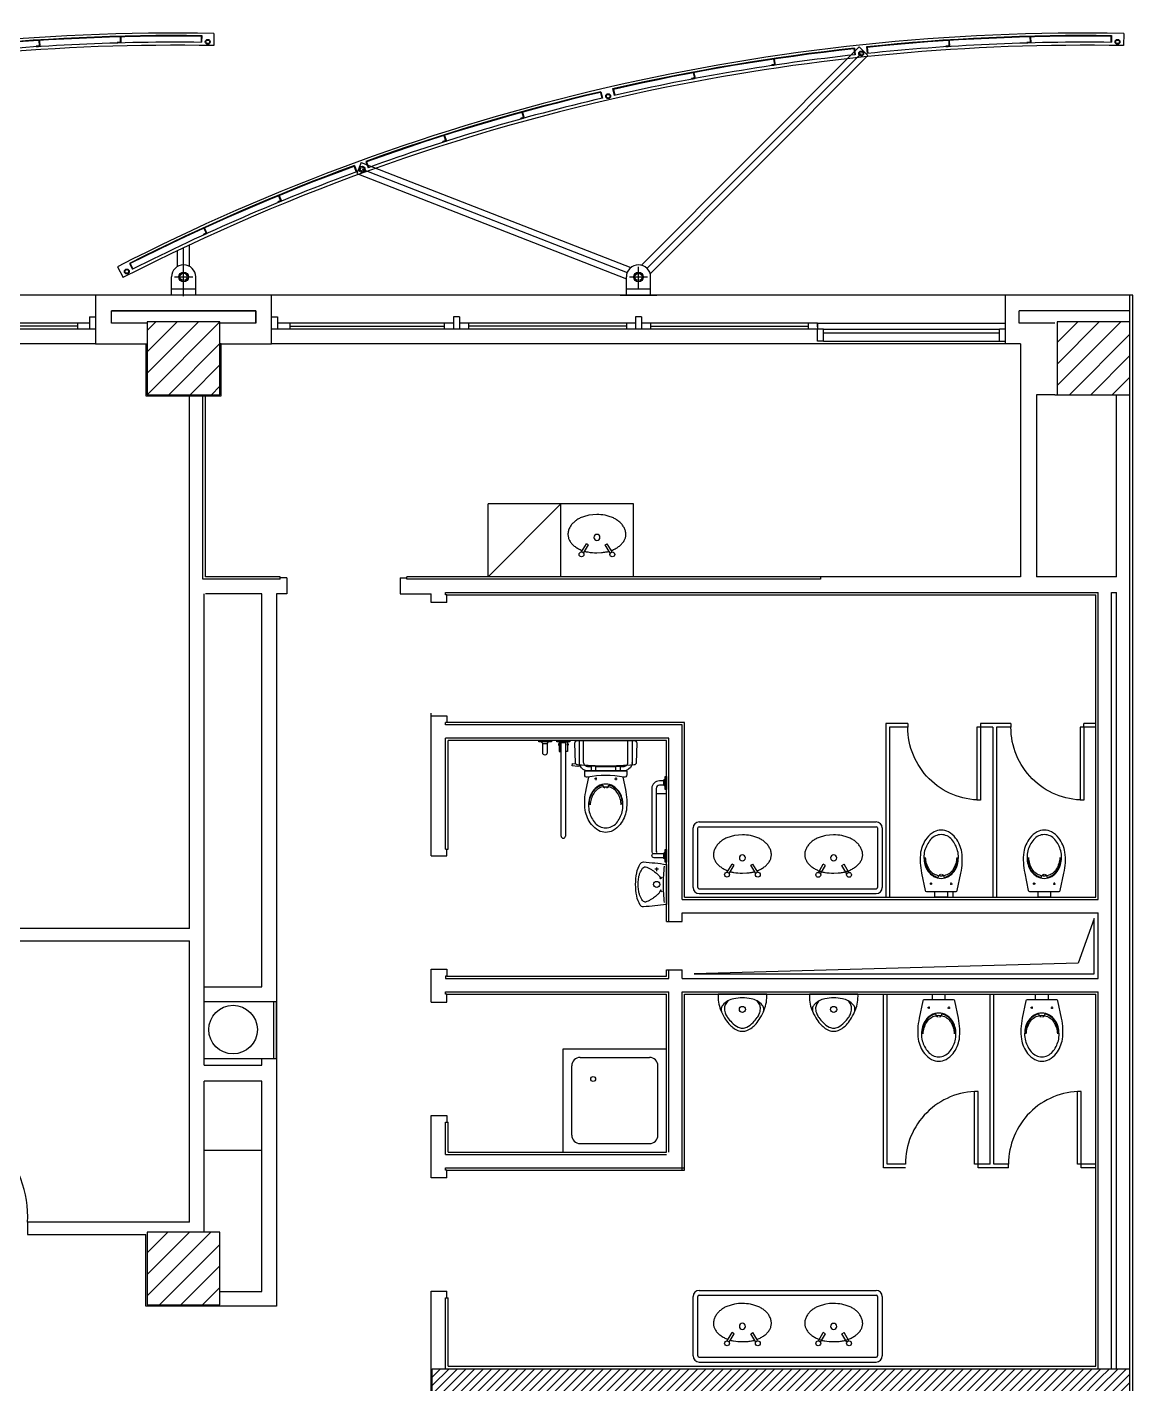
# Model space of a CAD drawing. Extents: x 21.2 to 81.9, y 10.7 to 70.
# Drawn here: x 72.74 to 81.85, y 58.79 to 69.97 of the extents above; entities that cross this region are included whole.
import ezdxf

# ---------------------------------------------------------------- set-up
doc = ezdxf.new("R2010")
doc.units = 0
doc.header["$MEASUREMENT"] = 0
doc.linetypes.add('Dash', pattern=[200, 100, -100])
doc.linetypes.add('Default', pattern=[0])
for name, color, linetype in [('1F', 15, 'Continuous'), ('1FIN', 15, 'Continuous'), ('2F', 7, 'Continuous'), ('2FIN', 7, 'Continuous'), ('CAI', 52, 'Continuous'), ('CAIX', 52, 'Continuous'), ('Doors', 142, 'Continuous'), ('Equipment', 92, 'Default'), ('ESTR', 92, 'Continuous'), ('FACH', 142, 'Continuous'), ('Hatch', 15, 'Continuous'), ('Pillars', 30, 'Continuous')]:
    doc.layers.add(name, color=color, linetype=linetype)
doc.layers.add('Interior Walls', color=7, linetype='Continuous', lineweight=30)
doc.layers.add('Partitions', color=7, linetype='Continuous', lineweight=30)

# ---------------------------------------------------------------- blocks, each defined once
blk = doc.blocks.new('J1')
at = {"layer": '2F', "linetype": 'Continuous'}
for p, q in [((6.05, 0.4), (0, 0.4)), ((6.05, 0), (0, 0))]:
    blk.add_line(p, q, dxfattribs=at)
at = {"layer": 'CAI'}
for p, q in [((0, 0.22), (0.05, 0.22)), ((0, 0.12), (0, 0.22)), ((2.925, 0.17), (2.925, 0.12)), ((3, 0.22), (3, 0.12)), ((3.05, 0.22), (3.05, 0.12)), ((3.125, 0.17), (3.125, 0.12)), ((6.05, 0.22), (6.05, 0.12))]:
    blk.add_line(p, q, dxfattribs=at)
at = {"layer": 'CAI', "linetype": 'Continuous'}
for p, q in [((6.05, 0.12), (0, 0.12)), ((0.05, 0.22), (0.05, 0.12)), ((1.5, 0.17), (0.05, 0.17)), ((0.15, 0.17), (0.15, 0.12)), ((1.425, 0.12), (1.425, 0.17)), ((1.55, 0.22), (1.5, 0.22)), ((1.5, 0.22), (1.5, 0.12)), ((1.55, 0.12), (1.5, 0.12)), ((1.55, 0.22), (1.55, 0.12)), ((3, 0.17), (1.55, 0.17)), ((1.625, 0.17), (1.625, 0.12)), ((3.05, 0.22), (3, 0.22)), ((4.5, 0.17), (3.05, 0.17)), ((4.425, 0.17), (4.425, 0.12)), ((4.55, 0.22), (4.5, 0.22)), ((4.5, 0.22), (4.5, 0.12)), ((4.55, 0.22), (4.55, 0.12)), ((6, 0.17), (4.55, 0.17)), ((4.625, 0.12), (4.625, 0.17)), ((5.9, 0.17), (5.9, 0.12)), ((6, 0.22), (6.05, 0.22)), ((6, 0.22), (6, 0.12))]:
    blk.add_line(p, q, dxfattribs=at)
at = {"layer": 'CAI', "color": 15}
for p, q in [((0.15, 0.145), (1.425, 0.145)), ((2.925, 0.145), (1.625, 0.145)), ((3.125, 0.145), (4.425, 0.145)), ((5.9, 0.145), (4.625, 0.145))]:
    blk.add_line(p, q, dxfattribs=at)
blk = doc.blocks.new('BR 5')
at = {"color": 0}
for p, q in [((3.227, 2.128), (3.228, 2.083)), ((3.227, 2.128), (3.228, 2.083)), ((3.232, 2.128), (3.233, 2.078)), ((3.232, 2.128), (3.233, 2.078)), ((3.895, 2.133), (3.894, 2.083)), ((3.895, 2.133), (3.894, 2.083)), ((3.9, 2.138), (3.899, 2.083)), ((3.9, 2.138), (3.899, 2.083)), ((4, 2.156), (3.998, 2.056)), ((1.82, 2.046), (0.026, 0.247)), ((1.776, 2.03), (1.782, 1.98)), ((1.776, 2.03), (1.782, 1.98)), ((1.781, 2.035), (1.787, 1.98)), ((1.781, 2.035), (1.787, 1.98)), ((1.82, 2.046), (1.891, 1.975)), ((1.88, 2.046), (1.886, 1.991)), ((1.886, 2.041), (1.891, 1.991)), ((2.535, 2.051), (2.535, 2.046)), ((2.535, 2.051), (2.535, 2.046)), ((2.557, 2.098), (2.559, 2.053)), ((2.557, 2.098), (2.559, 2.053)), ((2.562, 2.098), (2.565, 2.048)), ((2.562, 2.098), (2.565, 2.048)), ((3.203, 2.082), (3.203, 2.077)), ((3.203, 2.082), (3.203, 2.077)), ((1.836, 1.991), (0.071, 0.221)), ((1.891, 1.975), (0.097, 0.176)), ((1.114, 1.944), (1.12, 1.899)), ((1.114, 1.944), (1.12, 1.899)), ((1.119, 1.945), (1.126, 1.895)), ((1.119, 1.945), (1.126, 1.895)), ((0.452, 1.833), (0.461, 1.788)), ((0.452, 1.833), (0.461, 1.788)), ((0.457, 1.833), (0.467, 1.784)), ((0.457, 1.833), (0.467, 1.784)), ((1.096, 1.896), (1.096, 1.891)), ((1.096, 1.896), (1.096, 1.891)), ((-0.213, 1.699), (-0.2, 1.645)), ((-0.213, 1.699), (-0.2, 1.645)), ((-0.207, 1.695), (-0.195, 1.647)), ((-0.207, 1.695), (-0.195, 1.647)), ((0.436, 1.784), (0.437, 1.779)), ((0.436, 1.784), (0.437, 1.779)), ((-0.314, 1.67), (-0.303, 1.622)), ((-0.31, 1.676), (-0.298, 1.623)), ((-0.973, 1.455), (-0.972, 1.45)), ((-0.961, 1.505), (-0.949, 1.462)), ((-0.956, 1.507), (-0.943, 1.458)), ((-1.614, 1.264), (-1.613, 1.259)), ((-1.604, 1.315), (-1.591, 1.272)), ((-1.599, 1.316), (-1.584, 1.268)), ((-2.345, 1.061), (-2.328, 1.014)), ((-2.342, 1.067), (-2.323, 1.016)), ((-2.342, 1.067), (-2.323, 1.016)), ((-2.287, 1.094), (-2.323, 1.001)), ((-2.287, 1.094), (-0.063, 0.228)), ((-2.278, 1.037), (-0.093, 0.186)), ((-2.248, 1.101), (-2.229, 1.05)), ((-2.242, 1.098), (-2.225, 1.051)), ((-2.323, 1.001), (-0.1, 0.135)), ((-2.968, 0.819), (-2.951, 0.777)), ((-2.963, 0.821), (-2.944, 0.774)), ((-2.974, 0.767), (-2.972, 0.763)), ((-3.587, 0.5), (-3.585, 0.495)), ((-3.583, 0.551), (-3.564, 0.51)), ((-3.578, 0.553), (-3.557, 0.508)), ((-3.8, 0.237), (-3.8, 0.367)), ((-3.75, 0.25), (-3.75, 0.391)), ((-3.7, 0.237), (-3.7, 0.414)), ((-4.295, 0.234), (-4.249, 0.145)), ((-4.196, 0.262), (-4.171, 0.213)), ((-4.19, 0.26), (-4.167, 0.215)), ((-3.75, -0.008), (-3.75, 0.308)), ((-3.75, 0.05), (-3.75, 0.233)), ((0, 0.05), (0, 0.233)), ((-3.85, 0), (-3.85, 0.15)), ((-3.825, 0.15), (-3.675, 0.15)), ((-3.65, 0), (-3.65, 0.15)), ((-0.1, 0), (-0.1, 0.15)), ((-0.075, 0.15), (0.075, 0.15)), ((0.1, 0), (0.1, 0.15)), ((-3.65, 0.05), (-3.85, 0.05)), ((0.1, 0.05), (-0.1, 0.05))]:
    blk.add_line(p, q, dxfattribs=at)
at = {"color": 0, "linetype": 'Continuous'}
blk.add_line((-0.15, 0), (0.15, 0), dxfattribs=at)
at = {"color": 0}
for centre, radius in [((3.949, 2.087), 0.02), ((3.949, 2.087), 0.015), ((1.836, 1.991), 0.02), ((1.836, 1.991), 0.015), ((-0.25, 1.639), 0.02), ((-0.25, 1.639), 0.015), ((-2.278, 1.037), 0.025), ((-2.278, 1.037), 0.015), ((-4.218, 0.195), 0.02), ((-4.218, 0.195), 0.015), ((-3.75, 0.15), 0.04), ((-3.75, 0.15), 0.03), ((0, 0.15), 0.04), ((0, 0.15), 0.03)]:
    blk.add_circle(centre, radius, dxfattribs=at)
at = {"color": 0, "linetype": 'Continuous'}
for radius, start, end in [(17.5, 88.9663, 117.1249), (17.4, 88.9654, 101.4942), (17.4, 101.4942, 117.1258)]:
    blk.add_arc((3.684, -15.341), radius, start, end, dxfattribs=at)
at = {"color": 0, "linetype": 'Dash'}
for radius, start, end in [(17.48, 89.2939, 95.924), (17.48, 89.2939, 95.924), (17.475, 89.3104, 95.9076), (17.475, 89.3104, 95.9076), (17.48, 96.2517, 102.8817), (17.48, 96.2517, 102.8817), (17.475, 96.2682, 102.8653), (17.475, 96.2682, 102.8653), (17.43, 93.7001, 93.7823), (17.43, 93.7001, 93.7823), (17.425, 93.6837, 93.7823), (17.425, 93.6837, 93.7823), (17.43, 91.5011, 91.5833), (17.43, 91.5011, 91.5833), (17.425, 91.4846, 91.5833), (17.425, 91.4846, 91.5833), (17.43, 98.4588, 98.541), (17.43, 98.4588, 98.541), (17.425, 98.4424, 98.5411), (17.425, 98.4424, 98.5411), (17.43, 100.6579, 100.74), (17.43, 100.6579, 100.74), (17.425, 100.6414, 100.7401), (17.425, 100.6414, 100.7401), (17.48, 103.2095, 109.8396), (17.475, 103.226, 109.8231), (17.43, 105.4166, 105.4988), (17.425, 105.4002, 105.4988), (17.43, 107.6156, 107.6978), (17.425, 107.5992, 107.6978), (17.48, 110.1673, 116.7973), (17.475, 110.1838, 116.7809), (17.43, 112.3744, 112.4565), (17.425, 112.3579, 112.4566), (17.43, 114.5734, 114.6556), (17.425, 114.5569, 114.6556)]:
    blk.add_arc((3.684, -15.341), radius, start, end, dxfattribs=at)
at = {"color": 0}
for centre, radius, start, end in [((3.684, -15.341), 17.425, 89.2945, 95.9235), ((3.684, -15.341), 17.425, 96.2523, 102.8813), ((3.684, -15.341), 17.425, 96.2523, 102.8813), ((3.684, -15.341), 17.425, 103.2101, 109.839), ((3.684, -15.341), 17.425, 110.1678, 116.7968), ((-3.75, 0.15), 0.1, 0, 180), ((0, 0.15), 0.1, 0, 180)]:
    blk.add_arc(centre, radius, start, end, dxfattribs=at)
blk = doc.blocks.new('P2')
at = {"layer": 'Hatch'}
h = blk.add_hatch(dxfattribs=at)
h.set_pattern_fill('ANSI31', color=256, style=0)
h.set_pattern_definition([(45, (-41.75321, -29.09718), (-0.08838835, 0.08838835), [])])
h.paths.add_polyline_path([(-0.3, 0.3), (-0.3, -0.3), (0.3, -0.3), (0.3, 0.3)])
at = {"layer": 'Pillars'}
blk.add_lwpolyline([(-0.3, -0.3), (0.3, -0.3), (0.3, 0.3), (-0.3, 0.3)], close=True, dxfattribs=at)
blk = doc.blocks.new('P1')
at = {"layer": '1F'}
blk.add_lwpolyline([(-0.3, 0.29), (-0.595, 0.29), (-0.595, 0.39), (0.595, 0.39), (0.595, 0.29), (0.3, 0.29)], dxfattribs=at)
at = {"layer": 'Partitions'}
blk.add_lwpolyline([(-0.725, 0.12), (-0.31, 0.12), (-0.31, -0.31), (0.31, -0.31), (0.31, 0.12), (0.725, 0.12), (0.725, 0.52), (-0.725, 0.52)], close=True, dxfattribs=at)
at = {"layer": 'Interior Walls'}
blk.add_blockref('P2', (0, 0), dxfattribs=at)
blk = doc.blocks.new('*X11')
at = {"color": 0, "linetype": 'ByBlock'}
for p, q in [((-4.364, 11.616), (-3.874, 12.107)), ((-4.364, 11.687), (-3.944, 12.107)), ((-4.364, 11.758), (-4.015, 12.107)), ((-4.364, 11.828), (-4.086, 12.107)), ((-4.364, 11.899), (-4.156, 12.107)), ((-4.364, 11.97), (-4.227, 12.107)), ((-4.364, 12.04), (-4.298, 12.107)), ((-4.053, 11.857), (-3.803, 12.107)), ((-3.982, 11.857), (-3.732, 12.107)), ((-3.911, 11.857), (-3.661, 12.107)), ((-3.841, 11.857), (-3.591, 12.107)), ((-3.77, 11.857), (-3.52, 12.107)), ((-3.699, 11.857), (-3.449, 12.107)), ((-3.629, 11.857), (-3.379, 12.107)), ((-3.558, 11.857), (-3.308, 12.107)), ((-3.487, 11.857), (-3.237, 12.107)), ((-3.417, 11.857), (-3.167, 12.107)), ((-3.346, 11.857), (-3.096, 12.107)), ((-3.275, 11.857), (-3.025, 12.107)), ((-3.204, 11.857), (-2.954, 12.107)), ((-3.134, 11.857), (-2.884, 12.107)), ((-3.063, 11.857), (-2.813, 12.107)), ((-2.992, 11.857), (-2.742, 12.107)), ((-2.922, 11.857), (-2.672, 12.107)), ((-2.851, 11.857), (-2.601, 12.107)), ((-2.78, 11.857), (-2.53, 12.107)), ((-2.709, 11.857), (-2.459, 12.107)), ((-2.639, 11.857), (-2.389, 12.107)), ((-2.568, 11.857), (-2.318, 12.107)), ((-2.497, 11.857), (-2.247, 12.107)), ((-2.427, 11.857), (-2.177, 12.107)), ((-2.356, 11.857), (-2.106, 12.107)), ((-2.285, 11.857), (-2.035, 12.107)), ((-2.214, 11.857), (-1.964, 12.107)), ((-2.144, 11.857), (-1.894, 12.107)), ((-2.073, 11.857), (-1.823, 12.107)), ((-2.002, 11.857), (-1.752, 12.107)), ((-1.932, 11.857), (-1.682, 12.107)), ((-1.861, 11.857), (-1.611, 12.107)), ((-1.79, 11.857), (-1.54, 12.107)), ((-1.719, 11.857), (-1.469, 12.107)), ((-1.649, 11.857), (-1.399, 12.107)), ((-1.578, 11.857), (-1.328, 12.107)), ((-1.507, 11.857), (-1.257, 12.107)), ((-1.437, 11.857), (-1.187, 12.107)), ((-1.366, 11.857), (-1.116, 12.107)), ((-1.295, 11.857), (-1.045, 12.107)), ((-1.224, 11.857), (-0.974, 12.107)), ((-1.154, 11.857), (-0.904, 12.107)), ((-1.083, 11.857), (-0.833, 12.107)), ((-1.012, 11.857), (-0.762, 12.107)), ((-0.942, 11.857), (-0.692, 12.107)), ((-0.871, 11.857), (-0.621, 12.107)), ((-0.8, 11.857), (-0.55, 12.107)), ((-0.73, 11.857), (-0.48, 12.107)), ((-0.659, 11.857), (-0.409, 12.107)), ((-0.588, 11.857), (-0.338, 12.107)), ((-0.517, 11.857), (-0.267, 12.107)), ((-0.447, 11.857), (-0.197, 12.107)), ((-0.376, 11.857), (-0.126, 12.107)), ((-0.305, 11.857), (-0.055, 12.107)), ((-0.235, 11.857), (0.015, 12.107)), ((-0.164, 11.857), (0.086, 12.107)), ((-0.093, 11.857), (0.157, 12.107)), ((-0.022, 11.857), (0.228, 12.107)), ((0.048, 11.857), (0.298, 12.107)), ((0.119, 11.857), (0.369, 12.107)), ((0.19, 11.857), (0.44, 12.107)), ((0.26, 11.857), (0.51, 12.107)), ((0.331, 11.857), (0.581, 12.107)), ((0.402, 11.857), (0.652, 12.107)), ((0.473, 11.857), (0.723, 12.107)), ((0.543, 11.857), (0.793, 12.107)), ((0.614, 11.857), (0.864, 12.107)), ((0.685, 11.857), (0.935, 12.107)), ((0.755, 11.857), (1.005, 12.107)), ((0.826, 11.857), (1.076, 12.107)), ((0.897, 11.857), (1.136, 12.096)), ((0.968, 11.857), (1.136, 12.025)), ((1.038, 11.857), (1.136, 11.954)), ((1.109, 11.857), (1.136, 11.884)), ((-4.364, 11.545), (-4.114, 11.795)), ((-4.364, 11.475), (-4.114, 11.725)), ((-4.364, 11.404), (-4.114, 11.654)), ((-4.364, 11.333), (-4.114, 11.583)), ((-4.364, 11.263), (-4.114, 11.513)), ((-4.364, 11.192), (-4.114, 11.442)), ((-4.364, 11.121), (-4.114, 11.371)), ((-4.364, 11.051), (-4.114, 11.301)), ((-4.364, 10.98), (-4.114, 11.23)), ((-4.364, 10.909), (-4.114, 11.159)), ((-4.364, 10.838), (-4.114, 11.088)), ((-4.364, 10.768), (-4.114, 11.018)), ((-4.364, 10.697), (-4.114, 10.947)), ((-4.364, 10.626), (-4.114, 10.876)), ((-4.364, 10.556), (-4.114, 10.806)), ((-4.364, 10.485), (-4.114, 10.735)), ((-4.362, 10.417), (-4.114, 10.664)), ((-4.291, 10.417), (-4.114, 10.593)), ((-4.22, 10.417), (-4.114, 10.523)), ((-4.149, 10.417), (-4.114, 10.452))]:
    blk.add_line(p, q, dxfattribs=at)
blk = doc.blocks.new('Door 1')
blk.add_line((0, 0), (0, 0.941))
blk.add_arc((0, 0.041), 0.9, 357.3627, 90)
blk = doc.blocks.new('*X12')
at = {"color": 0, "linetype": 'ByBlock'}
for p, q in [((1.136, 11.884), (1.359, 12.107)), ((1.136, 11.954), (1.288, 12.107)), ((1.136, 12.025), (1.218, 12.107)), ((1.136, 12.096), (1.147, 12.107)), ((1.136, 11.813), (1.386, 12.063)), ((1.136, 11.742), (1.386, 11.992)), ((1.136, 11.671), (1.386, 11.921)), ((1.136, 11.601), (1.386, 11.851)), ((1.136, 11.53), (1.386, 11.78)), ((1.136, 11.459), (1.386, 11.709)), ((1.136, 11.389), (1.386, 11.639)), ((1.136, 11.318), (1.386, 11.568)), ((1.136, 11.247), (1.386, 11.497)), ((1.136, 11.177), (1.386, 11.427)), ((1.136, 11.106), (1.386, 11.356)), ((1.136, 11.035), (1.386, 11.285)), ((1.136, 10.964), (1.386, 11.214)), ((1.136, 10.894), (1.386, 11.144)), ((1.136, 10.823), (1.386, 11.073)), ((1.136, 10.752), (1.386, 11.002)), ((1.136, 10.682), (1.386, 10.932)), ((1.136, 10.611), (1.386, 10.861)), ((1.136, 10.54), (1.386, 10.79)), ((1.136, 10.469), (1.386, 10.719)), ((1.136, 10.399), (1.386, 10.649)), ((1.136, 10.328), (1.386, 10.578)), ((1.136, 10.257), (1.386, 10.507)), ((1.136, 10.187), (1.386, 10.437)), ((1.136, 10.116), (1.386, 10.366)), ((1.136, 10.045), (1.386, 10.295)), ((1.136, 9.974), (1.386, 10.224)), ((1.136, 9.904), (1.386, 10.154)), ((1.136, 9.833), (1.386, 10.083)), ((1.136, 9.762), (1.386, 10.012)), ((1.136, 9.692), (1.386, 9.942)), ((1.136, 9.621), (1.386, 9.871)), ((1.136, 9.55), (1.386, 9.8)), ((1.136, 9.479), (1.386, 9.729)), ((1.136, 9.409), (1.386, 9.659)), ((1.136, 9.338), (1.386, 9.588)), ((1.136, 9.267), (1.386, 9.517)), ((1.136, 9.197), (1.386, 9.447)), ((1.136, 9.126), (1.386, 9.376)), ((1.197, 9.117), (1.386, 9.305)), ((1.268, 9.117), (1.386, 9.234)), ((1.339, 9.117), (1.386, 9.164))]:
    blk.add_line(p, q, dxfattribs=at)

msp = doc.modelspace()

# ---------------------------------------------------------------- linework, layer by layer
at = {"layer": '1FIN'}
for p, q in [((73.431, 67.527), (73.431, 67.627)), ((74.621, 67.627), (73.431, 67.627)), ((73.726, 67.527), (73.431, 67.527)), ((74.621, 67.527), (74.326, 67.527)), ((74.621, 67.527), (74.621, 67.627)), ((80.914, 67.527), (80.914, 67.627)), ((81.826, 67.627), (80.914, 67.627)), ((81.209, 67.527), (80.914, 67.527)), ((73.716, 67.357), (73.726, 67.357)), ((74.336, 67.357), (74.326, 67.357))]:
    msp.add_line(p, q, dxfattribs=at)
msp.add_lwpolyline([(78.234, 62.164), (81.532, 62.164), (81.532, 62.621), (81.4, 62.254), (78.234, 62.164)], dxfattribs=at)
at = {"layer": '2FIN'}
for p, q in [((80.801, 67.757), (74.751, 67.757)), ((81.826, 58.912), (81.826, 67.757)), ((80.801, 67.357), (74.751, 67.357)), ((74.186, 65.417), (74.186, 66.927)), ((74.822, 65.417), (74.186, 65.417)), ((74.822, 65.417), (74.822, 65.427)), ((75.866, 65.417), (75.866, 65.427)), ((79.276, 65.417), (75.866, 65.417)), ((79.276, 65.437), (79.276, 65.417)), ((76.186, 65.307), (81.566, 65.307)), ((76.186, 65.287), (76.186, 65.307)), ((76.196, 65.287), (76.186, 65.287)), ((81.566, 62.777), (81.566, 65.307)), ((81.676, 58.912), (81.676, 65.307)), ((81.676, 65.307), (81.716, 65.307)), ((81.716, 58.912), (81.716, 65.307)), ((76.186, 64.217), (76.186, 64.237)), ((76.196, 64.237), (76.186, 64.237)), ((78.136, 64.217), (76.186, 64.217)), ((78.136, 62.777), (78.136, 64.217)), ((76.186, 63.193), (76.186, 64.107)), ((78.026, 64.107), (76.186, 64.107)), ((78.026, 62.597), (78.026, 64.107)), ((76.186, 63.193), (76.196, 63.193)), ((78.136, 62.777), (81.566, 62.777)), ((78.026, 62.127), (78.026, 62.197)), ((76.186, 62.147), (76.186, 62.127)), ((76.196, 62.147), (76.186, 62.147)), ((76.186, 62.127), (78.026, 62.127)), ((74.196, 61.468), (74.196, 61.938)), ((74.196, 61.938), (74.791, 61.938)), ((74.769, 61.468), (74.769, 61.938)), ((74.791, 61.468), (74.791, 61.938)), ((76.186, 62.017), (78.026, 62.017)), ((76.186, 61.997), (76.186, 62.017)), ((76.196, 61.997), (76.186, 61.997)), ((78.026, 60.697), (78.026, 62.017)), ((78.136, 62.017), (81.566, 62.017)), ((78.136, 60.547), (78.136, 62.017)), ((81.566, 58.912), (81.566, 62.017)), ((74.196, 61.468), (74.791, 61.468)), ((76.186, 60.942), (76.196, 60.942)), ((76.186, 60.677), (76.186, 60.942)), ((74.196, 60.712), (74.671, 60.712)), ((76.186, 60.677), (78.006, 60.677)), ((76.186, 60.567), (78.156, 60.567)), ((76.186, 60.547), (76.186, 60.567)), ((76.196, 60.547), (76.186, 60.547)), ((76.186, 58.912), (76.186, 59.495)), ((76.186, 59.495), (76.196, 59.495))]:
    msp.add_line(p, q, dxfattribs=at)
msp.add_circle((74.434, 61.706), 0.2, dxfattribs=at)
at = {"layer": 'CAIX'}
for p, q in [((74.751, 67.477), (74.751, 67.577)), ((74.751, 67.577), (74.801, 67.577)), ((74.801, 67.577), (74.801, 67.477)), ((76.251, 67.527), (74.801, 67.527)), ((74.901, 67.527), (74.901, 67.477)), ((76.176, 67.477), (76.176, 67.527)), ((76.251, 67.577), (76.251, 67.477)), ((76.301, 67.577), (76.251, 67.577)), ((76.301, 67.577), (76.301, 67.477)), ((77.751, 67.527), (76.301, 67.527)), ((76.376, 67.527), (76.376, 67.477)), ((77.676, 67.527), (77.676, 67.477)), ((77.751, 67.577), (77.751, 67.477)), ((77.801, 67.577), (77.751, 67.577)), ((77.801, 67.577), (77.801, 67.477)), ((79.251, 67.527), (77.801, 67.527)), ((77.876, 67.527), (77.876, 67.477)), ((79.176, 67.527), (79.176, 67.477)), ((79.251, 67.527), (79.251, 67.477)), ((79.301, 67.477), (74.751, 67.477)), ((76.301, 67.477), (76.251, 67.477)), ((79.251, 67.377), (79.251, 67.477)), ((79.301, 67.377), (79.301, 67.477)), ((80.751, 67.377), (80.751, 67.477)), ((80.801, 67.477), (80.751, 67.477)), ((79.301, 67.377), (79.251, 67.377)), ((80.751, 67.377), (80.801, 67.377))]:
    msp.add_line(p, q, dxfattribs=at)
at = {"layer": 'CAIX', "color": 15}
for p, q in [((79.251, 67.527), (80.801, 67.527)), ((79.251, 67.497), (79.251, 67.527)), ((74.901, 67.502), (76.176, 67.502)), ((77.676, 67.502), (76.376, 67.502)), ((77.876, 67.502), (79.176, 67.502)), ((79.301, 67.477), (80.751, 67.477)), ((79.301, 67.447), (80.751, 67.447)), ((79.301, 67.377), (80.751, 67.377))]:
    msp.add_line(p, q, dxfattribs=at)
at = {"layer": 'Equipment'}
for p, q in [((76.536, 65.437), (77.136, 66.037)), ((76.536, 65.437), (76.536, 66.037)), ((77.736, 66.037), (76.536, 66.037)), ((77.136, 65.437), (77.136, 66.037)), ((77.736, 65.437), (77.736, 66.037)), ((77.307, 65.641), (77.347, 65.709)), ((77.324, 65.63), (77.364, 65.699)), ((77.364, 65.699), (77.347, 65.709)), ((77.501, 65.699), (77.518, 65.709)), ((77.542, 65.63), (77.501, 65.699)), ((77.559, 65.641), (77.518, 65.709)), ((79.816, 64.227), (79.816, 62.797)), ((79.996, 64.227), (79.816, 64.227)), ((79.846, 64.197), (79.846, 62.797)), ((79.996, 64.197), (79.846, 64.197)), ((79.996, 64.227), (79.996, 64.197)), ((80.566, 64.197), (80.566, 63.597)), ((80.596, 64.197), (80.566, 64.197)), ((80.696, 64.227), (80.596, 64.227)), ((80.596, 64.227), (80.596, 64.197)), ((80.596, 64.197), (80.596, 63.597)), ((80.696, 64.197), (80.596, 64.197)), ((80.846, 64.227), (80.696, 64.227)), ((80.696, 64.197), (80.696, 62.797)), ((80.726, 64.197), (80.726, 62.797)), ((80.846, 64.197), (80.726, 64.197)), ((80.846, 64.227), (80.846, 64.197)), ((81.416, 64.197), (81.416, 63.597)), ((81.446, 64.197), (81.416, 64.197)), ((81.546, 64.227), (81.446, 64.227)), ((81.446, 64.197), (81.446, 64.227)), ((81.446, 64.197), (81.446, 63.597)), ((81.546, 64.197), (81.446, 64.197)), ((76.973, 64.076), (76.987, 64.063)), ((77.022, 64.063), (77.035, 64.076)), ((77.026, 64.076), (77.026, 64.087)), ((77.139, 63.3), (77.139, 64.07)), ((77.139, 64.07), (77.174, 64.07)), ((77.174, 64.07), (77.174, 63.3)), ((77.724, 64.087), (77.724, 63.937)), ((77.589, 63.872), (77.424, 63.872)), ((77.433, 63.772), (77.413, 63.772)), ((77.423, 63.782), (77.423, 63.762)), ((77.579, 63.772), (77.599, 63.772)), ((77.589, 63.782), (77.589, 63.762)), ((78.006, 63.647), (77.921, 63.647)), ((80.596, 63.597), (80.566, 63.597)), ((81.446, 63.597), (81.416, 63.597)), ((78.276, 63.417), (79.736, 63.417)), ((77.156, 63.282), (77.156, 63.282)), ((78.226, 62.877), (78.226, 63.367)), ((78.266, 62.877), (78.266, 63.367)), ((78.276, 63.377), (79.736, 63.377)), ((79.746, 63.367), (79.746, 62.877)), ((79.786, 63.367), (79.786, 62.877)), ((77.995, 63.17), (77.982, 63.157)), ((77.982, 63.122), (77.995, 63.109)), ((78.006, 63.047), (78.006, 63.047)), ((78.507, 63.002), (78.547, 63.07)), ((78.524, 62.991), (78.564, 63.06)), ((78.564, 63.06), (78.547, 63.07)), ((78.701, 63.06), (78.718, 63.07)), ((78.742, 62.991), (78.701, 63.06)), ((78.759, 63.002), (78.718, 63.07)), ((79.259, 63.001), (79.299, 63.07)), ((79.276, 62.99), (79.317, 63.059)), ((79.317, 63.059), (79.299, 63.07)), ((79.453, 63.059), (79.471, 63.07)), ((79.494, 62.99), (79.453, 63.059)), ((79.511, 63.001), (79.471, 63.07)), ((77.941, 63.027), (77.911, 63.027)), ((77.926, 63.012), (77.926, 63.042)), ((78.276, 62.867), (79.736, 62.867)), ((78.276, 62.827), (79.736, 62.827)), ((80.198, 62.908), (80.178, 62.908)), ((80.188, 62.898), (80.188, 62.918)), ((80.344, 62.908), (80.364, 62.908)), ((80.354, 62.898), (80.354, 62.918)), ((80.366, 62.843), (80.366, 62.797)), ((81.048, 62.908), (81.028, 62.908)), ((81.038, 62.898), (81.038, 62.918)), ((81.194, 62.908), (81.214, 62.908)), ((81.204, 62.898), (81.204, 62.918)), ((78.006, 62.747), (78.006, 62.747)), ((79.796, 60.567), (79.796, 61.997)), ((79.826, 60.597), (79.826, 61.997)), ((80.676, 60.597), (80.676, 61.997)), ((80.706, 60.597), (80.706, 61.997)), ((80.178, 61.886), (80.158, 61.886)), ((80.168, 61.896), (80.168, 61.876)), ((80.324, 61.886), (80.344, 61.886)), ((80.334, 61.896), (80.334, 61.876)), ((81.028, 61.886), (81.008, 61.886)), ((81.018, 61.896), (81.018, 61.876)), ((81.174, 61.886), (81.194, 61.886)), ((81.184, 61.896), (81.184, 61.876)), ((77.156, 60.697), (77.156, 61.547)), ((77.156, 61.547), (78.006, 61.547)), ((77.226, 60.837), (77.226, 61.407)), ((77.296, 61.477), (77.866, 61.477)), ((77.936, 60.837), (77.936, 61.407)), ((80.546, 60.597), (80.546, 61.197)), ((80.576, 61.197), (80.546, 61.197)), ((80.576, 60.597), (80.576, 61.197)), ((81.396, 60.597), (81.396, 61.197)), ((81.426, 61.197), (81.396, 61.197)), ((81.426, 60.567), (81.426, 61.197)), ((77.296, 60.767), (77.866, 60.767)), ((79.976, 60.597), (79.826, 60.597)), ((80.576, 60.597), (80.546, 60.597)), ((80.676, 60.597), (80.576, 60.597)), ((80.576, 60.567), (80.576, 60.597)), ((80.826, 60.597), (80.706, 60.597)), ((80.826, 60.567), (80.826, 60.597)), ((81.426, 60.597), (81.396, 60.597)), ((81.546, 60.597), (81.426, 60.597)), ((79.976, 60.567), (79.796, 60.567)), ((80.676, 60.567), (80.576, 60.567)), ((80.826, 60.567), (80.676, 60.567)), ((81.546, 60.567), (81.426, 60.567)), ((78.226, 59.017), (78.226, 59.507)), ((78.266, 59.017), (78.266, 59.507)), ((78.276, 59.557), (79.736, 59.557)), ((78.276, 59.517), (79.736, 59.517)), ((79.746, 59.507), (79.746, 59.017)), ((79.786, 59.507), (79.786, 59.017)), ((78.507, 59.141), (78.547, 59.21)), ((78.524, 59.131), (78.564, 59.2)), ((78.564, 59.2), (78.547, 59.21)), ((78.701, 59.2), (78.718, 59.21)), ((78.742, 59.131), (78.701, 59.2)), ((78.759, 59.141), (78.718, 59.21)), ((79.259, 59.141), (79.299, 59.209)), ((79.276, 59.13), (79.317, 59.199)), ((79.317, 59.199), (79.299, 59.209)), ((79.453, 59.199), (79.471, 59.209)), ((79.494, 59.13), (79.453, 59.199)), ((79.511, 59.141), (79.471, 59.209)), ((78.276, 59.007), (79.736, 59.007)), ((78.276, 58.967), (79.736, 58.967))]:
    msp.add_line(p, q, dxfattribs=at)
for points in [[(77.367, 65.943, 0.02503), (77.331, 65.934, 0.032621), (77.296, 65.921, 0.040035), (77.269, 65.906, 0.035303), (77.245, 65.887, 0.038321), (77.225, 65.867, 0.054379), (77.209, 65.842, 0.054586), (77.198, 65.814, 0.060889), (77.194, 65.784, 0.075785), (77.198, 65.758, 0.060002), (77.208, 65.735, 0.046948), (77.225, 65.711, 0.043635), (77.247, 65.69, 0.038584), (77.274, 65.672, 0.028735), (77.303, 65.657, 0.012881), (77.314, 65.653, 0.027941)], [(77.552, 65.653, 0.012883), (77.563, 65.657, 0.028735), (77.592, 65.672, 0.038584), (77.619, 65.69, 0.043635), (77.64, 65.711, 0.046948), (77.658, 65.735, 0.060002), (77.668, 65.758, 0.075785), (77.672, 65.784, 0.060889), (77.668, 65.814, 0.054586), (77.657, 65.842, 0.054379), (77.641, 65.867, 0.038321), (77.621, 65.887, 0.035303), (77.596, 65.906, 0.040035), (77.569, 65.921, 0.032621), (77.535, 65.934, 0.024635), (77.5, 65.943, 0.053768), (77.432, 65.949), (77.399, 65.948), (77.367, 65.943, 0.02503)], [(77.333, 65.646, 0.025128), (77.359, 65.641, 0.042673), (77.433, 65.634), (77.47, 65.636, 0.021447), (77.507, 65.641, 0.025126), (77.533, 65.646, 0.031893)], [(80.596, 63.597, -0.414214), (79.996, 64.197)], [(81.446, 63.597, -0.414214), (80.846, 64.197)], [(77.293, 63.885, -0.081906), (77.289, 63.907), (77.289, 64.087)], [(77.335, 63.882, -0.203745), (77.324, 63.907), (77.324, 64.087)], [(77.678, 63.882, 0.203745), (77.689, 63.907), (77.689, 64.087)], [(77.295, 63.88, -0.019656), (77.293, 63.885)], [(77.72, 63.885, -0.32142), (77.654, 63.837), (77.359, 63.837, -0.300027), (77.295, 63.88)], [(77.387, 63.872), (77.359, 63.872, -0.194092), (77.335, 63.882)], [(77.68, 63.884, -0.216674), (77.654, 63.872), (77.626, 63.872)], [(77.724, 63.937), (77.724, 63.897), (77.724, 63.907, -0.081902), (77.72, 63.885)], [(77.647, 63.787), (77.668, 63.685, -0.088113), (77.676, 63.513, -0.124068), (77.625, 63.396, -0.086475), (77.566, 63.346, -0.130408), (77.506, 63.331, -0.130408), (77.447, 63.346, -0.086475), (77.388, 63.396, -0.124068), (77.337, 63.513, -0.088113), (77.345, 63.685), (77.366, 63.787)], [(77.369, 63.557, -0.136377), (77.397, 63.658, -0.205105), (77.478, 63.72, -0.668461), (77.481, 63.706, 0.213245), (77.407, 63.652, 0.134007), (77.378, 63.557)], [(77.634, 63.557, 0.134007), (77.605, 63.652, 0.213245), (77.531, 63.706, -0.668461), (77.534, 63.72, -0.205105), (77.615, 63.658, -0.136377), (77.643, 63.557)], [(77.982, 63.755), (77.949, 63.755, 0.414213), (77.886, 63.692), (77.886, 63.182, 0.088469), (77.89, 63.16)], [(77.982, 63.72), (77.949, 63.72, 0.414211), (77.921, 63.692), (77.921, 63.182, 0.185832), (77.928, 63.164)], [(77.501, 63.696), (77.491, 63.701, -0.801198), (77.489, 63.705, -0.05862), (77.506, 63.707, -0.05862), (77.523, 63.705, -0.801198), (77.522, 63.701), (77.511, 63.696)], [(78.567, 63.304, 0.02503), (78.531, 63.295, 0.032621), (78.496, 63.282, 0.040035), (78.469, 63.267, 0.035303), (78.445, 63.248, 0.038321), (78.425, 63.227, 0.054379), (78.409, 63.202, 0.054586), (78.398, 63.175, 0.060889), (78.394, 63.145, 0.075785), (78.398, 63.119, 0.060002), (78.408, 63.096, 0.046948), (78.425, 63.071, 0.043635), (78.447, 63.051, 0.038584), (78.474, 63.032, 0.028735), (78.503, 63.018, 0.012881), (78.514, 63.013, 0.027941)], [(78.752, 63.013, 0.012883), (78.763, 63.018, 0.028735), (78.792, 63.032, 0.038584), (78.819, 63.051, 0.043635), (78.84, 63.071, 0.046948), (78.858, 63.096, 0.060002), (78.868, 63.119, 0.075785), (78.872, 63.145, 0.060889), (78.868, 63.175, 0.054586), (78.857, 63.202, 0.054379), (78.841, 63.227, 0.038321), (78.821, 63.248, 0.035303), (78.796, 63.267, 0.040035), (78.769, 63.282, 0.032621), (78.735, 63.295, 0.024635), (78.7, 63.304, 0.053768), (78.632, 63.31), (78.599, 63.308), (78.567, 63.304, 0.02503)], [(77.971, 62.842, 0.295138), (77.956, 62.847), (77.961, 62.857, -0.056664), (77.946, 62.833, -0.044791), (77.931, 62.816, -0.024787), (77.899, 62.791, -0.020889), (77.878, 62.777, -0.020404), (77.856, 62.765, -0.063351), (77.835, 62.757, -0.133874), (77.825, 62.758, -0.159548), (77.81, 62.769, -0.061401), (77.788, 62.81, -0.043909), (77.78, 62.836, -0.026479), (77.774, 62.88), (77.774, 62.902), (77.774, 62.925, -0.026479), (77.78, 62.969, -0.043909), (77.788, 62.994, -0.061401), (77.81, 63.035, -0.159548), (77.825, 63.046, -0.133874), (77.835, 63.047, -0.063351), (77.856, 63.04, -0.020404), (77.878, 63.027, -0.020889), (77.899, 63.013, -0.024787), (77.931, 62.988, -0.044791), (77.946, 62.972, -0.056664), (77.961, 62.947), (77.956, 62.957, 0.295138), (77.971, 62.962)], [(77.991, 62.752, -0.02486), (77.981, 62.902, -0.02486), (77.991, 63.052)], [(80.134, 63.123, 0.136377), (80.162, 63.022, 0.205105), (80.243, 62.96, 0.668461), (80.246, 62.974, -0.213245), (80.172, 63.028, -0.134007), (80.143, 63.123)], [(80.399, 63.123, -0.134007), (80.37, 63.028, -0.213245), (80.296, 62.974, 0.668461), (80.299, 62.96, 0.205105), (80.38, 63.022, 0.136377), (80.408, 63.123)], [(80.984, 63.123, 0.136377), (81.012, 63.022, 0.205105), (81.093, 62.96, 0.668461), (81.096, 62.974, -0.213245), (81.022, 63.028, -0.134007), (80.993, 63.123)], [(81.249, 63.123, -0.134007), (81.22, 63.028, -0.213245), (81.146, 62.974, 0.668461), (81.149, 62.96, 0.205105), (81.23, 63.022, 0.136377), (81.258, 63.123)], [(78.533, 63.007, 0.025128), (78.559, 63.001, 0.042673), (78.633, 62.995), (78.67, 62.997, 0.021447), (78.707, 63.001, 0.025126), (78.733, 63.007, 0.031893)], [(80.266, 62.984), (80.256, 62.979, 0.801198), (80.254, 62.975, 0.05862), (80.271, 62.973, 0.05862), (80.288, 62.975, 0.801198), (80.287, 62.979), (80.276, 62.984)], [(81.116, 62.984), (81.106, 62.979, 0.801198), (81.104, 62.975, 0.05862), (81.121, 62.973, 0.05862), (81.138, 62.975, 0.801198), (81.137, 62.979), (81.126, 62.984)], [(78.806, 61.853, 0.078162), (78.808, 61.88, 0.158684), (78.796, 61.908, 0.087457), (78.753, 61.942, 0.073385), (78.705, 61.96, 0.051629), (78.633, 61.967), (78.633, 61.967, 0.051629), (78.561, 61.96, 0.073385), (78.512, 61.942, 0.087457), (78.47, 61.908, 0.158684), (78.458, 61.88, 0.078162), (78.459, 61.853)], [(78.513, 61.942, 0.099174), (78.491, 61.91, 0.110283), (78.484, 61.876, 0.092873), (78.493, 61.835, 0.05733), (78.511, 61.805, 0.037877), (78.545, 61.765, 0.072182), (78.597, 61.726, 0.124936), (78.633, 61.717), (78.633, 61.717, 0.124936), (78.669, 61.726, 0.072182), (78.72, 61.765, 0.037877), (78.755, 61.805, 0.05733), (78.772, 61.835, 0.092873), (78.781, 61.876, 0.110283), (78.775, 61.91, 0.099174), (78.753, 61.942)], [(79.559, 61.853, 0.078162), (79.56, 61.88, 0.158684), (79.548, 61.908, 0.087457), (79.505, 61.942, 0.073385), (79.457, 61.96, 0.051629), (79.385, 61.967), (79.385, 61.967, 0.051629), (79.313, 61.96, 0.073385), (79.265, 61.942, 0.087457), (79.222, 61.908, 0.158684), (79.21, 61.88, 0.078162), (79.211, 61.853)], [(79.265, 61.942, 0.099174), (79.243, 61.91, 0.110283), (79.236, 61.876, 0.092873), (79.246, 61.835, 0.05733), (79.263, 61.805, 0.037877), (79.297, 61.765, 0.072182), (79.349, 61.726, 0.124936), (79.385, 61.717), (79.385, 61.717, 0.124936), (79.421, 61.726, 0.072182), (79.472, 61.765, 0.037877), (79.507, 61.805, 0.05733), (79.524, 61.835, 0.092873), (79.533, 61.876, 0.110283), (79.527, 61.91, 0.099174), (79.505, 61.942)], [(80.123, 61.671, -0.134007), (80.152, 61.766, -0.213245), (80.226, 61.82, 0.668461), (80.223, 61.834, 0.205105), (80.142, 61.772, 0.136377), (80.114, 61.671)], [(80.256, 61.81), (80.267, 61.815, 0.801198), (80.268, 61.819, 0.05862), (80.251, 61.821, 0.05862), (80.234, 61.819, 0.801198), (80.236, 61.815), (80.246, 61.81)], [(80.388, 61.671, 0.136377), (80.36, 61.772, 0.205105), (80.279, 61.834, 0.668461), (80.276, 61.82, -0.213245), (80.35, 61.766, -0.134007), (80.379, 61.671)], [(80.973, 61.671, -0.134007), (81.002, 61.766, -0.213245), (81.076, 61.82, 0.668461), (81.073, 61.834, 0.205105), (80.992, 61.772, 0.136377), (80.964, 61.671)], [(81.106, 61.81), (81.117, 61.815, 0.801198), (81.118, 61.819, 0.05862), (81.101, 61.821, 0.05862), (81.084, 61.819, 0.801198), (81.086, 61.815), (81.096, 61.81)], [(81.238, 61.671, 0.136377), (81.21, 61.772, 0.205105), (81.129, 61.834, 0.668461), (81.126, 61.82, -0.213245), (81.2, 61.766, -0.134007), (81.229, 61.671)], [(80.576, 61.197, 0.414214), (79.976, 60.597)], [(81.426, 61.197, 0.414214), (80.826, 60.597)], [(78.567, 59.443, 0.02503), (78.531, 59.434, 0.032621), (78.496, 59.421, 0.040035), (78.469, 59.406, 0.035303), (78.445, 59.388, 0.038321), (78.425, 59.367, 0.054379), (78.409, 59.342, 0.054586), (78.398, 59.314, 0.060889), (78.394, 59.284, 0.075785), (78.398, 59.258, 0.060002), (78.408, 59.235, 0.046948), (78.425, 59.211, 0.043635), (78.447, 59.19, 0.038584), (78.474, 59.172, 0.028735), (78.503, 59.157, 0.012881), (78.514, 59.153, 0.027941)], [(78.752, 59.153, 0.012883), (78.763, 59.157, 0.028735), (78.792, 59.172, 0.038584), (78.819, 59.19, 0.043635), (78.84, 59.211, 0.046948), (78.858, 59.235, 0.060002), (78.868, 59.258, 0.075785), (78.872, 59.284, 0.060889), (78.868, 59.314, 0.054586), (78.857, 59.342, 0.054379), (78.841, 59.367, 0.038321), (78.821, 59.388, 0.035303), (78.796, 59.406, 0.040035), (78.769, 59.421, 0.032621), (78.735, 59.434, 0.024635), (78.7, 59.443, 0.053768), (78.632, 59.449), (78.599, 59.448), (78.567, 59.443, 0.02503)], [(78.533, 59.147, 0.025128), (78.559, 59.141, 0.042673), (78.633, 59.135), (78.67, 59.136, 0.021447), (78.707, 59.141, 0.025126), (78.733, 59.147, 0.031893)]]:
    msp.add_lwpolyline(points, format="xyb", dxfattribs=at)
for points in [[(77.433, 65.786, 0.414221), (77.408, 65.761, 0.414221), (77.433, 65.736, 0.414221), (77.458, 65.761, 0.414221)], [(77.004, 63.967), (77.004, 63.967, -0.414214), (76.987, 63.985), (76.987, 64.063), (77.022, 64.063), (77.022, 63.985, -0.414214)], [(77.272, 64.087), (77.741, 64.087, -0.421203), (77.761, 64.067), (77.757, 63.905, -0.384529), (77.739, 63.886, -0.020097), (77.506, 63.877, -0.020097), (77.274, 63.886, -0.384529), (77.256, 63.905), (77.252, 64.067, -0.421203)], [(77.333, 63.837), (77.68, 63.837), (77.68, 63.804, -0.472458), (77.656, 63.785, 0.097656), (77.356, 63.785, -0.472458), (77.333, 63.804)], [(77.506, 63.368, 0.221073), (77.594, 63.408, 0.102493), (77.642, 63.5, 0.121565), (77.64, 63.615, 0.187395), (77.568, 63.712, 0.126952), (77.506, 63.728, 0.126952), (77.444, 63.712, 0.187395), (77.372, 63.615, 0.121565), (77.37, 63.5, 0.102493), (77.419, 63.408, 0.221073)], [(79.319, 63.304, 0.02503), (79.283, 63.295, 0.032621), (79.248, 63.282, 0.040035), (79.221, 63.267, 0.035303), (79.197, 63.248, 0.038321), (79.177, 63.227, 0.054379), (79.161, 63.202, 0.054586), (79.15, 63.175, 0.060889), (79.146, 63.145, 0.075785), (79.15, 63.119, 0.060002), (79.16, 63.096, 0.046948), (79.177, 63.071, 0.043635), (79.199, 63.051, 0.038584), (79.226, 63.032, 0.028735), (79.255, 63.018, 0.031893), (79.282, 63.008, 0.027941), (79.311, 63.001, 0.042673), (79.385, 62.995), (79.422, 62.997, 0.021447), (79.459, 63.001, 0.027941), (79.487, 63.008, 0.031893), (79.515, 63.018, 0.028735), (79.544, 63.032, 0.038584), (79.571, 63.051, 0.043635), (79.593, 63.071, 0.046948), (79.61, 63.096, 0.060002), (79.62, 63.119, 0.075785), (79.624, 63.145, 0.060889), (79.62, 63.175, 0.054586), (79.609, 63.202, 0.054379), (79.593, 63.227, 0.038321), (79.573, 63.248, 0.035303), (79.549, 63.267, 0.040035), (79.521, 63.282, 0.032621), (79.487, 63.295, 0.024635), (79.452, 63.304, 0.053768), (79.384, 63.31), (79.351, 63.308)], [(80.394, 62.843, 0.356028), (80.403, 62.851), (80.433, 62.995, 0.088113), (80.441, 63.167, 0.124068), (80.39, 63.284, 0.086475), (80.331, 63.335, 0.130408), (80.271, 63.349, 0.130408), (80.212, 63.335, 0.086475), (80.153, 63.284, 0.124068), (80.102, 63.167, 0.088113), (80.11, 62.995), (80.139, 62.851, 0.356028), (80.149, 62.843)], [(80.271, 63.312, 0.221073), (80.184, 63.272, 0.102493), (80.135, 63.18, 0.121565), (80.137, 63.065, 0.187395), (80.209, 62.968, 0.126952), (80.271, 62.952, 0.126952), (80.333, 62.968, 0.187395), (80.405, 63.065, 0.121565), (80.407, 63.18, 0.102493), (80.359, 63.272, 0.221073)], [(81.244, 62.843, 0.356028), (81.253, 62.851), (81.283, 62.995, 0.088113), (81.291, 63.167, 0.124068), (81.24, 63.284, 0.086475), (81.181, 63.335, 0.130408), (81.121, 63.349, 0.130408), (81.062, 63.335, 0.086475), (81.003, 63.284, 0.124068), (80.952, 63.167, 0.088113), (80.96, 62.995), (80.989, 62.851, 0.356028), (80.999, 62.843)], [(81.121, 63.312, 0.221073), (81.034, 63.272, 0.102493), (80.985, 63.18, 0.121565), (80.987, 63.065, 0.187395), (81.059, 62.968, 0.126952), (81.121, 62.952, 0.126952), (81.183, 62.968, 0.187395), (81.255, 63.065, 0.121565), (81.257, 63.18, 0.102493), (81.209, 63.272, 0.221073)], [(77.886, 63.139), (77.886, 63.139, -0.414214), (77.904, 63.157), (77.982, 63.157), (77.982, 63.122), (77.904, 63.122, -0.414214)], [(78.006, 63.067), (78.006, 62.737, -0.016849), (77.816, 62.717, -0.301008), (77.791, 62.732, -0.09294), (77.761, 62.807, -0.037829), (77.752, 62.902, -0.037829), (77.761, 62.997, -0.09294), (77.791, 63.072, -0.301008), (77.816, 63.087, -0.016849)], [(78.633, 63.146, 0.414221), (78.608, 63.121, 0.414221), (78.633, 63.096, 0.414221), (78.658, 63.121, 0.414221)], [(79.385, 63.146, 0.414221), (79.36, 63.121, 0.414221), (79.385, 63.096, 0.414221), (79.41, 63.121, 0.414221)], [(77.926, 62.877, -1), (77.926, 62.927, -1)], [(78.833, 61.997), (78.433, 61.997, 0.056281), (78.436, 61.933, 0.051243), (78.453, 61.868, 0.047086), (78.486, 61.803, 0.038643), (78.521, 61.754, 0.050944), (78.554, 61.723, 0.073316), (78.595, 61.699, 0.092337), (78.633, 61.692, 0.092337), (78.67, 61.699, 0.073316), (78.712, 61.723, 0.050944), (78.745, 61.754, 0.038643), (78.78, 61.803, 0.047086), (78.812, 61.868, 0.051243), (78.83, 61.933, 0.056281)], [(79.585, 61.997), (79.185, 61.997, 0.056281), (79.188, 61.933, 0.051243), (79.205, 61.868, 0.047086), (79.238, 61.803, 0.038643), (79.273, 61.754, 0.050944), (79.306, 61.723, 0.073316), (79.348, 61.699, 0.092337), (79.385, 61.692, 0.092337), (79.422, 61.699, 0.073316), (79.464, 61.723, 0.050944), (79.497, 61.754, 0.038643), (79.532, 61.803, 0.047086), (79.565, 61.868, 0.051243), (79.582, 61.933, 0.056281)], [(80.129, 61.951, 0.356028), (80.119, 61.943), (80.09, 61.799, 0.088113), (80.082, 61.627, 0.124068), (80.133, 61.51, 0.086475), (80.192, 61.46, 0.130408), (80.251, 61.445, 0.130408), (80.311, 61.46, 0.086475), (80.37, 61.51, 0.124068), (80.421, 61.627, 0.088113), (80.413, 61.799), (80.383, 61.943, 0.356028), (80.374, 61.951)], [(80.979, 61.951, 0.356028), (80.969, 61.943), (80.94, 61.799, 0.088113), (80.932, 61.627, 0.124068), (80.983, 61.51, 0.086475), (81.042, 61.46, 0.130408), (81.101, 61.445, 0.130408), (81.161, 61.46, 0.086475), (81.22, 61.51, 0.124068), (81.271, 61.627, 0.088113), (81.263, 61.799), (81.233, 61.943, 0.356028), (81.224, 61.951)], [(78.633, 61.847, -0.999985), (78.633, 61.897, -0.999985)], [(79.385, 61.847, -0.999985), (79.385, 61.897, -0.999985)], [(80.251, 61.482, 0.221073), (80.339, 61.522, 0.102493), (80.387, 61.614, 0.121565), (80.385, 61.729, 0.187395), (80.313, 61.826, 0.126952), (80.251, 61.842, 0.126952), (80.189, 61.826, 0.187395), (80.117, 61.729, 0.121565), (80.115, 61.614, 0.102493), (80.164, 61.522, 0.221073)], [(81.101, 61.482, 0.221073), (81.189, 61.522, 0.102493), (81.237, 61.614, 0.121565), (81.235, 61.729, 0.187395), (81.163, 61.826, 0.126952), (81.101, 61.842, 0.126952), (81.039, 61.826, 0.187395), (80.967, 61.729, 0.121565), (80.965, 61.614, 0.102493), (81.014, 61.522, 0.221073)], [(79.319, 59.443, 0.02503), (79.283, 59.434, 0.032621), (79.248, 59.421, 0.040035), (79.221, 59.406, 0.035303), (79.197, 59.388, 0.038321), (79.177, 59.367, 0.054379), (79.161, 59.342, 0.054586), (79.15, 59.314, 0.060889), (79.146, 59.284, 0.075785), (79.15, 59.258, 0.060002), (79.16, 59.235, 0.046948), (79.177, 59.211, 0.043635), (79.199, 59.19, 0.038584), (79.226, 59.172, 0.028735), (79.255, 59.157, 0.031893), (79.282, 59.147, 0.027941), (79.311, 59.141, 0.042673), (79.385, 59.135), (79.422, 59.136, 0.021447), (79.459, 59.141, 0.027941), (79.487, 59.147, 0.031893), (79.515, 59.157, 0.028735), (79.544, 59.172, 0.038584), (79.571, 59.19, 0.043635), (79.593, 59.211, 0.046948), (79.61, 59.235, 0.060002), (79.62, 59.258, 0.075785), (79.624, 59.284, 0.060889), (79.62, 59.314, 0.054586), (79.609, 59.342, 0.054379), (79.593, 59.367, 0.038321), (79.573, 59.388, 0.035303), (79.549, 59.406, 0.040035), (79.521, 59.421, 0.032621), (79.487, 59.434, 0.024635), (79.452, 59.443, 0.053768), (79.384, 59.449), (79.351, 59.448)], [(78.633, 59.286, 0.414221), (78.608, 59.261, 0.414221), (78.633, 59.236, 0.414221), (78.658, 59.261, 0.414221)], [(79.385, 59.285, 0.414221), (79.36, 59.26, 0.414221), (79.385, 59.235, 0.414221), (79.41, 59.26, 0.414221)]]:
    msp.add_lwpolyline(points, format="xyb", close=True, dxfattribs=at)
for points in [[(77.059, 64.087), (77.059, 64.076), (76.954, 64.076), (76.954, 64.087)], [(77.209, 64.087), (77.209, 64.076), (77.104, 64.076), (77.104, 64.087)], [(77.123, 64.05), (77.123, 64.061), (77.116, 64.061), (77.116, 64.05)], [(77.135, 63.997), (77.135, 64.076), (77.123, 64.076), (77.123, 63.997)], [(77.178, 63.997), (77.178, 64.076), (77.19, 64.076), (77.19, 63.997)], [(77.19, 64.05), (77.19, 64.061), (77.196, 64.061), (77.196, 64.05)], [(77.424, 63.837), (77.424, 63.875), (77.387, 63.875), (77.387, 63.837)], [(77.589, 63.837), (77.589, 63.875), (77.626, 63.875), (77.626, 63.837)], [(78.006, 63.685), (77.995, 63.685), (77.995, 63.79), (78.006, 63.79)], [(78.006, 63.085), (77.995, 63.085), (77.995, 63.19), (78.006, 63.19)]]:
    msp.add_lwpolyline(points, close=True, dxfattribs=at)
for points in [[(77.306, 63.884), (77.276, 63.873), (77.228, 63.879), (77.231, 63.899), (77.259, 63.895)], [(77.995, 63.77), (77.982, 63.757), (77.982, 63.722), (77.995, 63.709)], [(80.322, 62.843), (80.322, 62.797), (80.22, 62.797), (80.22, 62.843)], [(81.172, 62.843), (81.172, 62.797), (81.07, 62.797), (81.07, 62.843)], [(80.2, 61.951), (80.2, 61.997), (80.302, 61.997), (80.302, 61.951)], [(81.05, 61.951), (81.05, 61.997), (81.152, 61.997), (81.152, 61.951)]]:
    msp.add_lwpolyline(points, dxfattribs=at)
for centre in [(77.306, 65.621), (77.56, 65.621), (78.506, 62.982), (78.76, 62.982), (79.258, 62.981), (79.512, 62.981), (77.402, 61.299), (78.506, 59.121), (78.76, 59.121), (79.258, 59.121), (79.512, 59.121)]:
    msp.add_circle(centre, 0.02, dxfattribs=at)
for centre, radius, start, end in [((78.276, 63.367), 0.05, 90, 180), ((79.736, 63.367), 0.05, 360, 90), ((77.156, 63.3), 0.0175, 180, 270), ((77.156, 63.3), 0.0175, 269.9993, 359.9994), ((78.276, 63.367), 0.01, 90, 180), ((79.736, 63.367), 0.01, 360, 90), ((78.276, 62.877), 0.05, 180, 269.9999), ((78.276, 62.877), 0.01, 180, 269.9999), ((79.736, 62.877), 0.05, 270.0001, 360), ((79.736, 62.877), 0.01, 270.0001, 360), ((77.296, 61.407), 0.07, 90, 180), ((77.866, 61.407), 0.07, 360, 90), ((77.296, 60.837), 0.07, 180, 270), ((77.866, 60.837), 0.07, 270, 360), ((78.276, 59.507), 0.05, 90, 180), ((78.276, 59.507), 0.01, 90, 180), ((79.736, 59.507), 0.05, 360, 90), ((79.736, 59.507), 0.01, 360, 90), ((78.276, 59.017), 0.05, 180, 269.9999), ((78.276, 59.017), 0.01, 180, 269.9999), ((79.736, 59.017), 0.01, 270.0001, 360), ((79.736, 59.017), 0.05, 270.0001, 360)]:
    msp.add_arc(centre, radius, start, end, dxfattribs=at)
at = {"layer": 'ESTR'}
for p, q in [((76.076, 58.912), (81.826, 58.912)), ((76.076, 57.222), (76.076, 58.912)), ((81.826, 51.962), (81.826, 58.912))]:
    msp.add_line(p, q, dxfattribs=at)
at = {"layer": 'Interior Walls'}
for points in [[(74.076, 62.538), (68.676, 62.538), (68.676, 62.438), (71.691, 62.438), (71.691, 62.385), (71.791, 62.385), (71.791, 62.438), (74.076, 62.438)], [(74.076, 60.119), (72.74, 60.119), (72.74, 60.019), (73.716, 60.019)]]:
    msp.add_lwpolyline(points, dxfattribs=at)
at = {"layer": 'Partitions'}
for p, q in [((80.801, 67.357), (80.801, 67.757)), ((81.851, 67.757), (80.801, 67.757)), ((81.851, 51.882), (81.851, 67.757)), ((80.926, 67.357), (80.801, 67.357)), ((80.926, 67.357), (80.926, 65.437)), ((74.206, 65.437), (74.206, 66.927)), ((81.056, 66.937), (81.056, 65.437)), ((81.209, 66.937), (81.056, 66.937)), ((81.209, 66.937), (81.716, 66.937)), ((81.716, 65.437), (81.716, 66.937)), ((74.822, 65.437), (74.206, 65.437)), ((74.822, 65.427), (74.822, 65.437)), ((74.877, 65.427), (74.822, 65.427)), ((74.877, 65.427), (74.877, 65.297)), ((75.811, 65.427), (75.866, 65.427)), ((75.811, 65.427), (75.811, 65.297)), ((80.926, 65.437), (75.866, 65.437)), ((75.866, 65.427), (75.866, 65.437)), ((81.716, 65.437), (81.056, 65.437)), ((74.196, 62.057), (74.196, 65.297)), ((74.671, 65.297), (74.206, 65.297)), ((74.671, 62.057), (74.671, 65.297)), ((74.877, 65.297), (74.791, 65.297)), ((75.811, 65.297), (76.066, 65.297)), ((76.066, 65.224), (76.066, 65.297)), ((76.196, 65.287), (81.546, 65.287)), ((76.196, 65.224), (76.196, 65.287)), ((81.546, 62.797), (81.546, 65.287)), ((76.196, 65.224), (76.066, 65.224)), ((76.066, 63.138), (76.066, 64.312)), ((76.066, 64.29), (76.196, 64.29)), ((76.196, 64.29), (76.196, 64.237)), ((78.156, 64.237), (76.196, 64.237)), ((78.156, 62.797), (78.156, 64.237)), ((76.206, 63.193), (76.206, 64.087)), ((78.006, 64.087), (76.206, 64.087)), ((78.006, 62.597), (78.006, 64.087)), ((76.196, 63.138), (76.196, 63.193)), ((76.196, 63.193), (76.206, 63.193)), ((76.066, 63.138), (76.196, 63.138)), ((78.156, 62.797), (81.546, 62.797)), ((78.136, 62.667), (81.566, 62.667)), ((78.136, 62.597), (78.136, 62.667)), ((81.566, 62.127), (81.566, 62.667)), ((78.006, 62.597), (78.136, 62.597)), ((76.066, 61.931), (76.066, 62.204)), ((76.066, 62.204), (76.196, 62.204)), ((76.196, 62.204), (76.196, 62.147)), ((78.006, 62.197), (78.136, 62.197)), ((78.006, 62.147), (78.006, 62.197)), ((78.136, 62.127), (78.136, 62.197)), ((74.196, 61.412), (74.196, 62.057)), ((74.196, 62.057), (74.671, 62.057)), ((76.196, 62.147), (78.006, 62.147)), ((78.136, 62.127), (81.566, 62.127)), ((74.196, 61.937), (74.791, 61.937)), ((76.066, 61.931), (76.196, 61.931)), ((76.196, 61.997), (78.006, 61.997)), ((76.196, 61.931), (76.196, 61.997)), ((78.006, 60.697), (78.006, 61.997)), ((78.156, 61.997), (81.546, 61.997)), ((78.156, 60.547), (78.156, 61.997)), ((81.546, 58.932), (81.546, 61.997)), ((74.196, 61.412), (74.671, 61.412)), ((74.671, 61.412), (74.671, 61.468)), ((74.196, 60.037), (74.196, 61.282)), ((74.671, 61.282), (74.196, 61.282)), ((76.066, 60.484), (76.066, 60.997)), ((76.066, 60.997), (76.196, 60.997)), ((76.196, 60.997), (76.196, 60.942)), ((76.196, 60.942), (76.206, 60.942)), ((76.206, 60.697), (76.206, 60.942)), ((76.206, 60.697), (78.006, 60.697)), ((76.196, 60.484), (76.066, 60.484)), ((76.196, 60.547), (78.156, 60.547)), ((76.196, 60.484), (76.196, 60.547)), ((76.066, 57.787), (76.066, 59.55)), ((76.066, 59.55), (76.196, 59.55)), ((76.196, 59.495), (76.196, 59.55)), ((76.196, 59.495), (76.206, 59.495)), ((76.206, 58.932), (76.206, 59.495)), ((76.206, 58.932), (81.546, 58.932))]:
    msp.add_line(p, q, dxfattribs=at)
for points in [[(74.076, 62.538), (74.076, 66.927)], [(74.791, 65.297), (74.791, 59.427), (73.716, 59.427), (73.716, 60.019)], [(74.076, 60.119), (74.076, 62.438)], [(74.326, 59.547), (74.671, 59.547), (74.671, 61.282)]]:
    msp.add_lwpolyline(points, dxfattribs=at)

# ---------------------------------------------------------------- block references
at = {"layer": '2FIN'}
msp.add_blockref('J1', (67.251, 67.357), dxfattribs=at)
at = {"layer": 'Doors'}
msp.add_blockref('Door 1', (71.841, 60.119), dxfattribs=at)
at = {"layer": 'FACH'}
for p in [(70.276, 67.757), (77.776, 67.757)]:
    msp.add_blockref('BR 5', p, dxfattribs=at)
at = {"layer": 'Hatch', "linetype": 'ByBlock'}
for name in ['*X11', '*X12']:
    msp.add_blockref(name, (80.441, 46.805), dxfattribs=at)
at = {"layer": 'Partitions'}
for name, p in [('P1', (74.026, 67.237)), ('P2', (81.526, 67.237)), ('P2', (74.026, 59.737))]:
    msp.add_blockref(name, p, dxfattribs=at)

doc.saveas('drawing.dxf')
